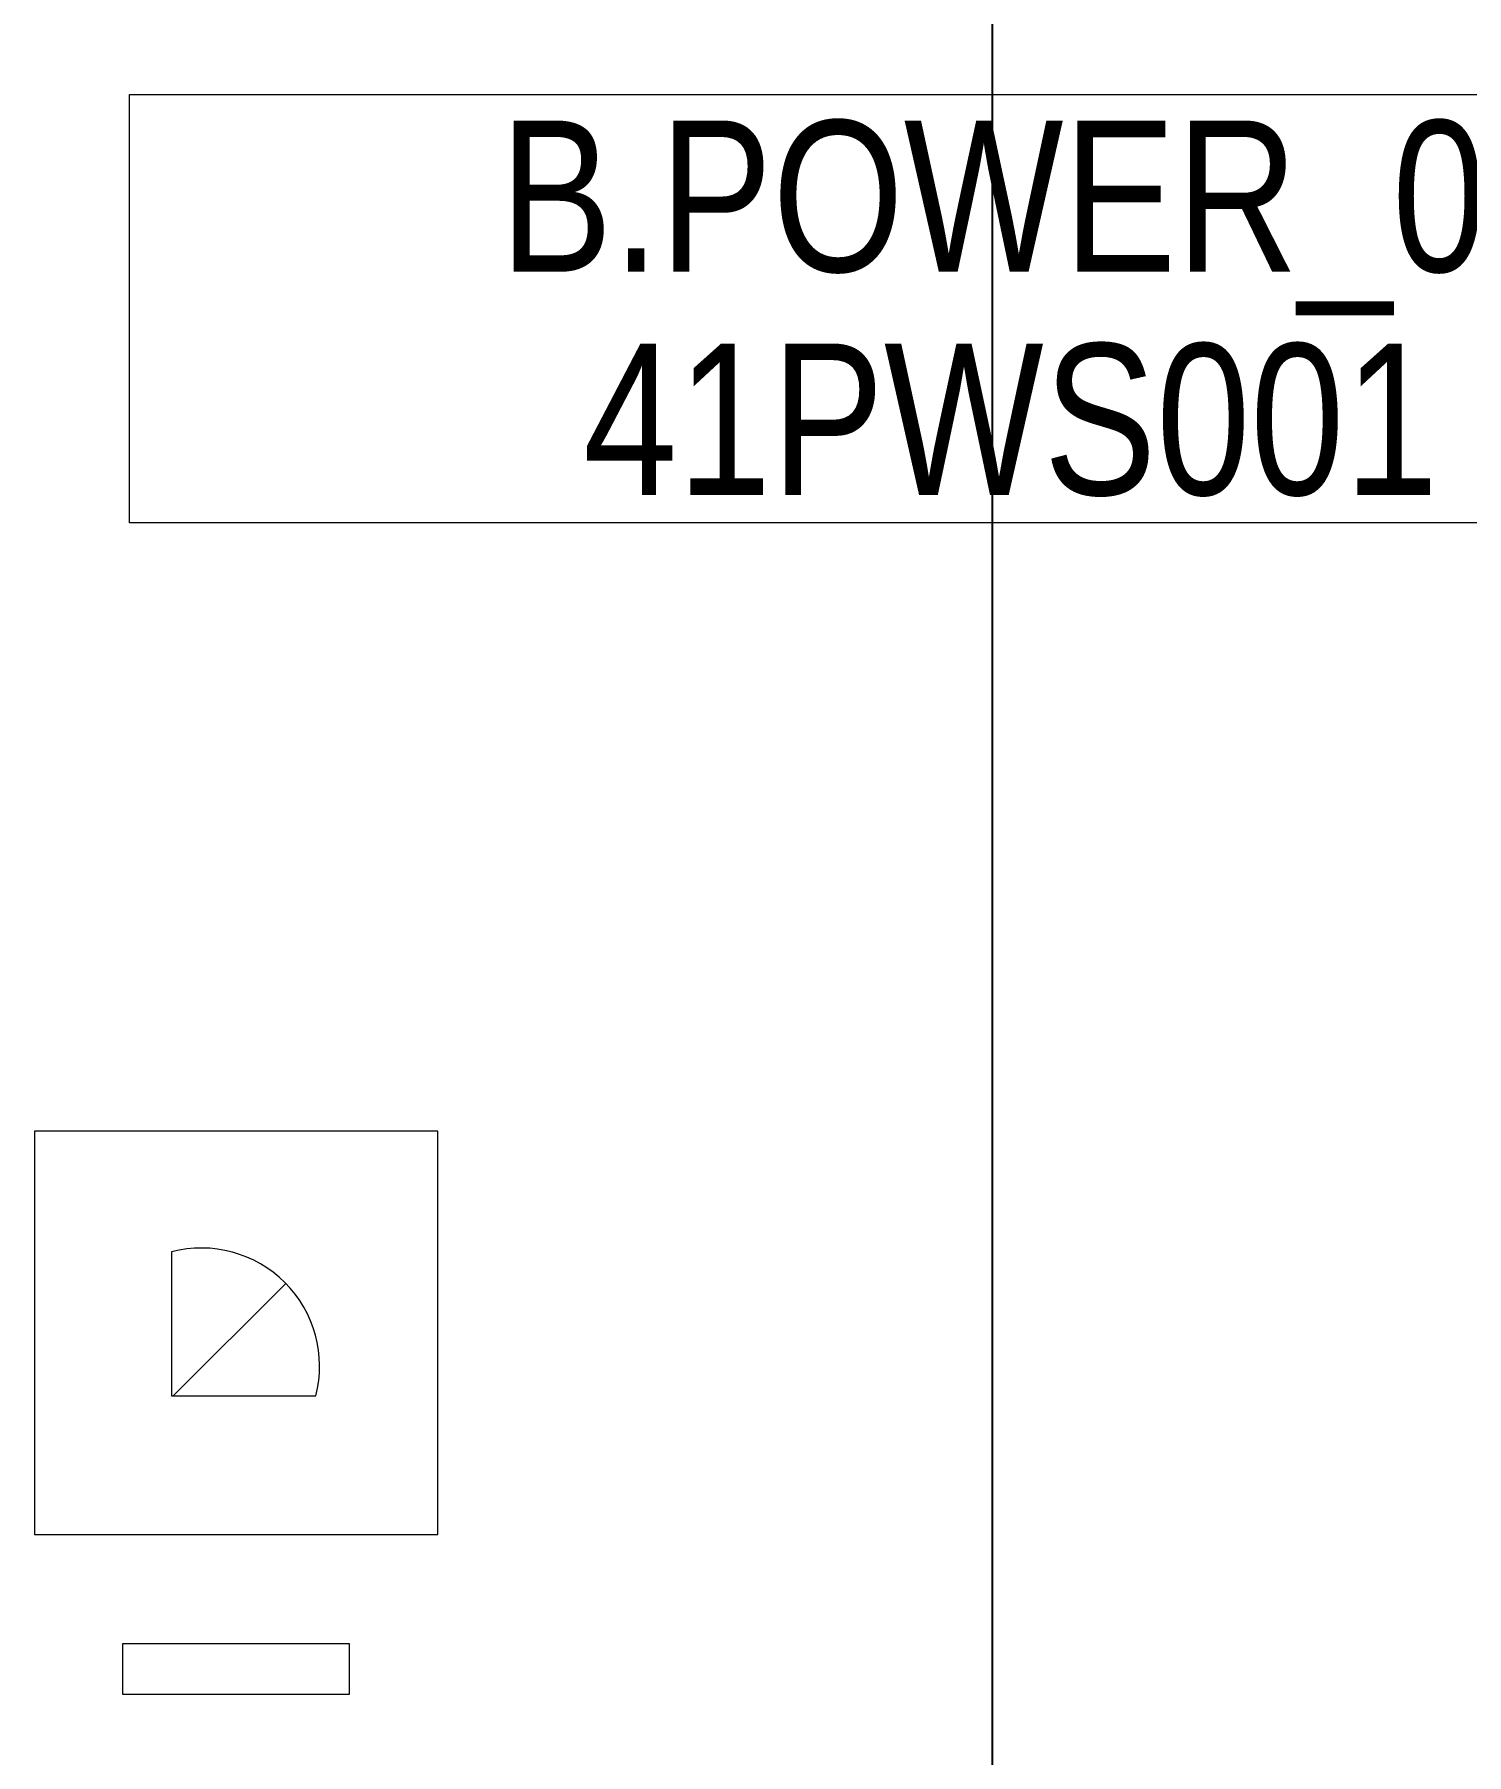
# Model space of a CAD drawing. Extents: x 79822 to 122366, y -56021 to -28815.
# Drawn here: x 82144.7 to 82428.7, y -34596.4 to -34255.2 of the extents above; entities that cross this region are included whole.
import ezdxf
from ezdxf.enums import TextEntityAlignment as Align
from ezdxf.lldxf.tags import DXFTag

# ---------------------------------------------------------------- set-up
doc = ezdxf.new("R2010")
doc.units = 0
doc.header["$LTSCALE"] = 100
doc.header["$MEASUREMENT"] = 0
doc.layers.add('HLSTK', color=7, linetype='Continuous')
doc.layers.add('细实线', color=7, linetype='Continuous', lineweight=20)
doc.styles.add('HZ', font='arial.ttf', dxfattribs={"width": 0.7})
tags = doc.linetypes.add('CENTER', pattern=[2, 1.25, -0.25, 0.25, -0.25]).pattern_tags.tags
tags[10:11] = [DXFTag(74, 4), DXFTag(75, 0), DXFTag(340, '0'), DXFTag(46, 1.0), DXFTag(50, 0.0), DXFTag(44, 0.0), DXFTag(45, 0.0)]
tags[8:9] = [DXFTag(74, 4), DXFTag(75, 0), DXFTag(340, '0'), DXFTag(46, 1.0), DXFTag(50, 0.0), DXFTag(44, 0.0), DXFTag(45, 0.0)]
tags[6:7] = [DXFTag(74, 4), DXFTag(75, 0), DXFTag(340, '0'), DXFTag(46, 1.0), DXFTag(50, 0.0), DXFTag(44, 0.0), DXFTag(45, 0.0)]
tags[4:5] = [DXFTag(74, 4), DXFTag(75, 0), DXFTag(340, '0'), DXFTag(46, 1.0), DXFTag(50, 0.0), DXFTag(44, 0.0), DXFTag(45, 0.0)]

msp = doc.modelspace()

# ---------------------------------------------------------------- linework, layer by layer
at = {"color": 1, "linetype": 'CENTER'}
msp.add_line((82334.61, -33934.63), (82334.61, -36178.38), dxfattribs=at)
at = {"lineweight": 20}
msp.add_lwpolyline([(82163.5, -34267.1), (82503.5, -34267.1), (82503.5, -34352.1), (82163.5, -34352.1)], close=True, dxfattribs=at)
at = {"layer": '细实线', "color": 7}
for p, q in [((82171.88, -34496.68), (82171.88, -34525.25)), ((82171.88, -34496.68), (82171.88, -34525.25)), ((82172.17, -34525.25), (82194.52, -34502.93)), ((82172.17, -34525.25), (82194.52, -34502.93)), ((82171.88, -34525.25), (82200.47, -34525.25)), ((82171.88, -34525.25), (82200.47, -34525.25))]:
    msp.add_line(p, q, dxfattribs=at)
for points in [[(82144.67, -34552.77), (82224.67, -34552.77), (82224.67, -34472.77), (82144.67, -34472.77)], [(82144.67, -34552.77), (82224.67, -34552.77), (82224.67, -34472.77), (82144.67, -34472.77)], [(82162.17, -34584.44), (82207.17, -34584.44), (82207.17, -34574.44), (82162.17, -34574.44)], [(82162.17, -34584.44), (82207.17, -34584.44), (82207.17, -34574.44), (82162.17, -34574.44)]]:
    msp.add_lwpolyline(points, close=True, dxfattribs=at)
msp.add_arc((82177.8, -34519.35), 23.43, 345.4011, 104.6463, dxfattribs=at)
msp.add_arc((82177.8, -34519.35), 23.43, 345.4011, 104.6463, dxfattribs=at)

# ---------------------------------------------------------------- texts
at = {"layer": 'HLSTK', "color": 7, "style": 'HZ', "width": 0.8}
for s, p in [('B.POWER_01', (82344.12, -34302.27)), ('41PWS001', (82338.32, -34346.53))]:
    msp.add_text(s, height=30, dxfattribs=at).set_placement(p, align=Align.CENTER)

doc.saveas('drawing.dxf')
